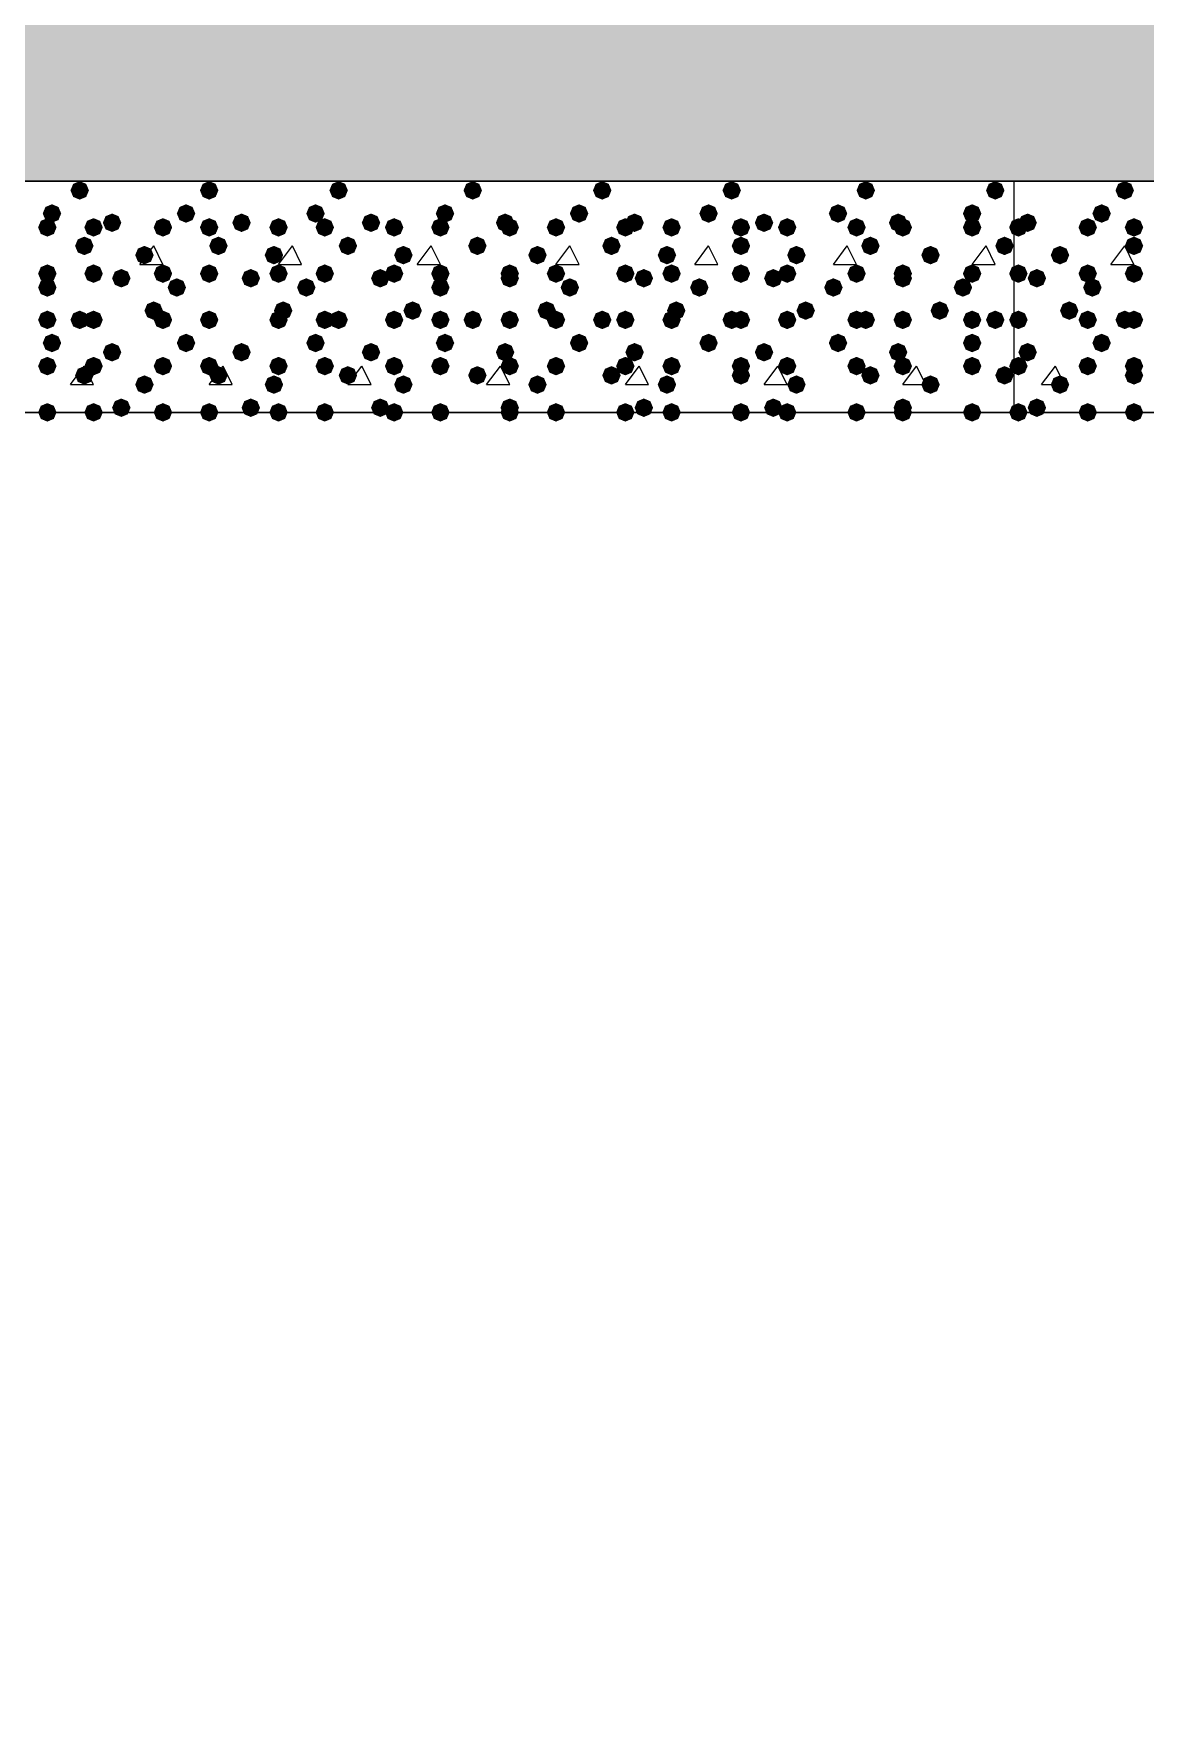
# Model space of a CAD drawing. Header units: millimetres. Extents: x 0 to 420, y 0 to 297.
# Drawn here: x 234.53 to 244.71, y 136.28 to 151.59 of the extents above; entities that cross this region are included whole.
import ezdxf

# ---------------------------------------------------------------- set-up
doc = ezdxf.new("R2010")
doc.units = ezdxf.units.MM
doc.layers.get('0').update_dxf_attribs({"linetype": 'CONTINUOUS'})

msp = doc.modelspace()

# ---------------------------------------------------------------- hatches: boundary and pattern name
at = {"true_color": 0x000008}
h = msp.add_hatch(color=0, dxfattribs=at)
h.paths.add_polyline_path([(385.826, 162.263667), (39.708667, 162.263667), (385.826, 150.241)], flags=0)
h.paths.add_polyline_path([(39.708667, 162.263667), (385.826, 150.241), (39.708667, 150.241)], flags=0)
for points in [[(235.034667, 150.156333), (235.009796, 150.096537), (234.95, 150.071667), (234.890204, 150.096537), (234.865333, 150.156333), (234.890204, 150.216129), (234.95, 150.241), (235.009796, 150.216129)], [(236.22, 150.156333), (236.195129, 150.096537), (236.135333, 150.071667), (236.075538, 150.096537), (236.050667, 150.156333), (236.075537, 150.216129), (236.135333, 150.241), (236.195129, 150.216129)], [(237.405333, 150.156333), (237.380462, 150.096537), (237.320667, 150.071667), (237.260871, 150.096537), (237.236, 150.156333), (237.260871, 150.216129), (237.320667, 150.241), (237.380462, 150.216129)], [(238.633, 150.156333), (238.608129, 150.096537), (238.548333, 150.071667), (238.488538, 150.096537), (238.463667, 150.156333), (238.488537, 150.216129), (238.548333, 150.241), (238.608129, 150.216129)], [(239.818333, 150.156333), (239.793462, 150.096537), (239.733667, 150.071667), (239.673871, 150.096537), (239.649, 150.156333), (239.673871, 150.216129), (239.733667, 150.241), (239.793462, 150.216129)], [(241.003667, 150.156333), (240.978796, 150.096537), (240.919, 150.071667), (240.859204, 150.096537), (240.834333, 150.156333), (240.859204, 150.216129), (240.919, 150.241), (240.978796, 150.216129)], [(242.231333, 150.156333), (242.206462, 150.096537), (242.146667, 150.071667), (242.086871, 150.096537), (242.062, 150.156333), (242.086871, 150.216129), (242.146667, 150.241), (242.206462, 150.216129)], [(243.416667, 150.156333), (243.391796, 150.096537), (243.332, 150.071667), (243.272204, 150.096537), (243.247333, 150.156333), (243.272204, 150.216129), (243.332, 150.241), (243.391796, 150.216129)], [(234.780667, 149.944667), (234.755796, 149.884871), (234.696, 149.86), (234.636204, 149.884871), (234.611333, 149.944667), (234.636204, 150.004462), (234.696, 150.029333), (234.755796, 150.004463)], [(236.008333, 149.944667), (235.983462, 149.884871), (235.923667, 149.86), (235.863871, 149.884871), (235.839, 149.944667), (235.863871, 150.004462), (235.923667, 150.029333), (235.983462, 150.004463)], [(237.193667, 149.944667), (237.168796, 149.884871), (237.109, 149.86), (237.049204, 149.884871), (237.024333, 149.944667), (237.049204, 150.004462), (237.109, 150.029333), (237.168796, 150.004463)], [(238.379, 149.944667), (238.354129, 149.884871), (238.294333, 149.86), (238.234537, 149.884871), (238.209667, 149.944667), (238.234537, 150.004462), (238.294333, 150.029333), (238.354129, 150.004463)], [(239.606667, 149.944667), (239.581796, 149.884871), (239.522, 149.86), (239.462204, 149.884871), (239.437333, 149.944667), (239.462204, 150.004462), (239.522, 150.029333), (239.581796, 150.004463)], [(240.792, 149.944667), (240.767129, 149.884871), (240.707333, 149.86), (240.647538, 149.884871), (240.622667, 149.944667), (240.647537, 150.004462), (240.707333, 150.029333), (240.767129, 150.004463)], [(241.977333, 149.944667), (241.952462, 149.884871), (241.892667, 149.86), (241.832871, 149.884871), (241.808, 149.944667), (241.832871, 150.004462), (241.892667, 150.029333), (241.952462, 150.004463)], [(243.205, 149.944667), (243.180129, 149.884871), (243.120333, 149.86), (243.060538, 149.884871), (243.035667, 149.944667), (243.060537, 150.004462), (243.120333, 150.029333), (243.180129, 150.004463)], [(234.738333, 149.817667), (234.713462, 149.757871), (234.653667, 149.733), (234.593871, 149.757871), (234.569, 149.817667), (234.593871, 149.877462), (234.653667, 149.902333), (234.713462, 149.877463)], [(235.161667, 149.817667), (235.136796, 149.757871), (235.077, 149.733), (235.017204, 149.757871), (234.992333, 149.817667), (235.017204, 149.877462), (235.077, 149.902333), (235.136796, 149.877463)], [(235.331, 149.86), (235.306129, 149.800204), (235.246333, 149.775333), (235.186538, 149.800204), (235.161667, 149.86), (235.186537, 149.919796), (235.246333, 149.944667), (235.306129, 149.919796)], [(235.796667, 149.817667), (235.771796, 149.757871), (235.712, 149.733), (235.652204, 149.757871), (235.627333, 149.817667), (235.652204, 149.877462), (235.712, 149.902333), (235.771796, 149.877463)], [(236.22, 149.817667), (236.195129, 149.757871), (236.135333, 149.733), (236.075538, 149.757871), (236.050667, 149.817667), (236.075537, 149.877462), (236.135333, 149.902333), (236.195129, 149.877463)], [(236.516333, 149.86), (236.491462, 149.800204), (236.431667, 149.775333), (236.371871, 149.800204), (236.347, 149.86), (236.371871, 149.919796), (236.431667, 149.944667), (236.491462, 149.919796)], [(236.855, 149.817667), (236.830129, 149.757871), (236.770333, 149.733), (236.710538, 149.757871), (236.685667, 149.817667), (236.710537, 149.877462), (236.770333, 149.902333), (236.830129, 149.877463)], [(237.278333, 149.817667), (237.253462, 149.757871), (237.193667, 149.733), (237.133871, 149.757871), (237.109, 149.817667), (237.133871, 149.877462), (237.193667, 149.902333), (237.253462, 149.877463)], [(237.701667, 149.86), (237.676796, 149.800204), (237.617, 149.775333), (237.557204, 149.800204), (237.532333, 149.86), (237.557204, 149.919796), (237.617, 149.944667), (237.676796, 149.919796)], [(237.913333, 149.817667), (237.888463, 149.757871), (237.828667, 149.733), (237.768871, 149.757871), (237.744, 149.817667), (237.768871, 149.877462), (237.828667, 149.902333), (237.888462, 149.877463)], [(238.336667, 149.817667), (238.311796, 149.757871), (238.252, 149.733), (238.192204, 149.757871), (238.167333, 149.817667), (238.192204, 149.877462), (238.252, 149.902333), (238.311796, 149.877463)], [(238.929333, 149.86), (238.904462, 149.800204), (238.844667, 149.775333), (238.784871, 149.800204), (238.76, 149.86), (238.784871, 149.919796), (238.844667, 149.944667), (238.904462, 149.919796)], [(238.971667, 149.817667), (238.946796, 149.757871), (238.887, 149.733), (238.827204, 149.757871), (238.802333, 149.817667), (238.827204, 149.877462), (238.887, 149.902333), (238.946796, 149.877463)], [(239.395, 149.817667), (239.370129, 149.757871), (239.310333, 149.733), (239.250538, 149.757871), (239.225667, 149.817667), (239.250537, 149.877462), (239.310333, 149.902333), (239.370129, 149.877463)], [(240.03, 149.817667), (240.005129, 149.757871), (239.945333, 149.733), (239.885538, 149.757871), (239.860667, 149.817667), (239.885537, 149.877462), (239.945333, 149.902333), (240.005129, 149.877463)], [(240.114667, 149.86), (240.089796, 149.800204), (240.03, 149.775333), (239.970204, 149.800204), (239.945333, 149.86), (239.970204, 149.919796), (240.03, 149.944667), (240.089796, 149.919796)], [(240.453333, 149.817667), (240.428462, 149.757871), (240.368667, 149.733), (240.308871, 149.757871), (240.284, 149.817667), (240.308871, 149.877462), (240.368667, 149.902333), (240.428462, 149.877463)], [(241.088333, 149.817667), (241.063462, 149.757871), (241.003667, 149.733), (240.943871, 149.757871), (240.919, 149.817667), (240.943871, 149.877462), (241.003667, 149.902333), (241.063462, 149.877463)], [(241.3, 149.86), (241.275129, 149.800204), (241.215333, 149.775333), (241.155538, 149.800204), (241.130667, 149.86), (241.155537, 149.919796), (241.215333, 149.944667), (241.275129, 149.919796)], [(241.511667, 149.817667), (241.486796, 149.757871), (241.427, 149.733), (241.367204, 149.757871), (241.342333, 149.817667), (241.367204, 149.877462), (241.427, 149.902333), (241.486796, 149.877463)], [(242.146667, 149.817667), (242.121796, 149.757871), (242.062, 149.733), (242.002204, 149.757871), (241.977333, 149.817667), (242.002204, 149.877462), (242.062, 149.902333), (242.121796, 149.877463)], [(242.527667, 149.86), (242.502796, 149.800204), (242.443, 149.775333), (242.383204, 149.800204), (242.358333, 149.86), (242.383204, 149.919796), (242.443, 149.944667), (242.502796, 149.919796)], [(242.57, 149.817667), (242.545129, 149.757871), (242.485333, 149.733), (242.425538, 149.757871), (242.400667, 149.817667), (242.425537, 149.877462), (242.485333, 149.902333), (242.545129, 149.877463)], [(243.205, 149.817667), (243.180129, 149.757871), (243.120333, 149.733), (243.060538, 149.757871), (243.035667, 149.817667), (243.060537, 149.877462), (243.120333, 149.902333), (243.180129, 149.877463)], [(235.077, 149.648333), (235.052129, 149.588537), (234.992333, 149.563667), (234.932538, 149.588537), (234.907667, 149.648333), (234.932537, 149.708129), (234.992333, 149.733), (235.052129, 149.708129)], [(235.627333, 149.563667), (235.602463, 149.503871), (235.542667, 149.479), (235.482871, 149.503871), (235.458, 149.563667), (235.482871, 149.623462), (235.542667, 149.648333), (235.602462, 149.623463)], [(236.304667, 149.648333), (236.279796, 149.588537), (236.22, 149.563667), (236.160204, 149.588537), (236.135333, 149.648333), (236.160204, 149.708129), (236.22, 149.733), (236.279796, 149.708129)], [(236.812667, 149.563667), (236.787796, 149.503871), (236.728, 149.479), (236.668204, 149.503871), (236.643333, 149.563667), (236.668204, 149.623462), (236.728, 149.648333), (236.787796, 149.623463)], [(237.49, 149.648333), (237.465129, 149.588537), (237.405333, 149.563667), (237.345538, 149.588537), (237.320667, 149.648333), (237.345537, 149.708129), (237.405333, 149.733), (237.465129, 149.708129)], [(237.998, 149.563667), (237.973129, 149.503871), (237.913333, 149.479), (237.853538, 149.503871), (237.828667, 149.563667), (237.853537, 149.623462), (237.913333, 149.648333), (237.973129, 149.623463)], [(238.675333, 149.648333), (238.650462, 149.588537), (238.590667, 149.563667), (238.530871, 149.588537), (238.506, 149.648333), (238.530871, 149.708129), (238.590667, 149.733), (238.650462, 149.708129)], [(239.225667, 149.563667), (239.200796, 149.503871), (239.141, 149.479), (239.081204, 149.503871), (239.056333, 149.563667), (239.081204, 149.623462), (239.141, 149.648333), (239.200796, 149.623463)], [(239.903, 149.648333), (239.878129, 149.588537), (239.818333, 149.563667), (239.758537, 149.588537), (239.733667, 149.648333), (239.758537, 149.708129), (239.818333, 149.733), (239.878129, 149.708129)], [(240.411, 149.563667), (240.386129, 149.503871), (240.326333, 149.479), (240.266538, 149.503871), (240.241667, 149.563667), (240.266537, 149.623462), (240.326333, 149.648333), (240.386129, 149.623463)], [(241.088333, 149.648333), (241.063462, 149.588537), (241.003667, 149.563667), (240.943871, 149.588537), (240.919, 149.648333), (240.943871, 149.708129), (241.003667, 149.733), (241.063462, 149.708129)], [(241.596333, 149.563667), (241.571463, 149.503871), (241.511667, 149.479), (241.451871, 149.503871), (241.427, 149.563667), (241.451871, 149.623462), (241.511667, 149.648333), (241.571462, 149.623463)], [(242.273667, 149.648333), (242.248796, 149.588537), (242.189, 149.563667), (242.129204, 149.588537), (242.104333, 149.648333), (242.129204, 149.708129), (242.189, 149.733), (242.248796, 149.708129)], [(242.824, 149.563667), (242.799129, 149.503871), (242.739333, 149.479), (242.679538, 149.503871), (242.654667, 149.563667), (242.679537, 149.623462), (242.739333, 149.648333), (242.799129, 149.623463)], [(243.501333, 149.648333), (243.476462, 149.588537), (243.416667, 149.563667), (243.356871, 149.588537), (243.332, 149.648333), (243.356871, 149.708129), (243.416667, 149.733), (243.476462, 149.708129)], [(234.738333, 149.394333), (234.713462, 149.334537), (234.653667, 149.309667), (234.593871, 149.334537), (234.569, 149.394333), (234.593871, 149.454129), (234.653667, 149.479), (234.713462, 149.454129)], [(234.738333, 149.267333), (234.713462, 149.207537), (234.653667, 149.182667), (234.593871, 149.207537), (234.569, 149.267333), (234.593871, 149.327129), (234.653667, 149.352), (234.713462, 149.327129)], [(235.161667, 149.394333), (235.136796, 149.334537), (235.077, 149.309667), (235.017204, 149.334537), (234.992333, 149.394333), (235.017204, 149.454129), (235.077, 149.479), (235.136796, 149.454129)], [(235.415667, 149.352), (235.390796, 149.292204), (235.331, 149.267333), (235.271204, 149.292204), (235.246333, 149.352), (235.271204, 149.411796), (235.331, 149.436667), (235.390796, 149.411796)], [(235.796667, 149.394333), (235.771796, 149.334537), (235.712, 149.309667), (235.652204, 149.334537), (235.627333, 149.394333), (235.652204, 149.454129), (235.712, 149.479), (235.771796, 149.454129)], [(235.923667, 149.267333), (235.898796, 149.207537), (235.839, 149.182667), (235.779204, 149.207537), (235.754333, 149.267333), (235.779204, 149.327129), (235.839, 149.352), (235.898796, 149.327129)], [(236.22, 149.394333), (236.195129, 149.334537), (236.135333, 149.309667), (236.075538, 149.334537), (236.050667, 149.394333), (236.075537, 149.454129), (236.135333, 149.479), (236.195129, 149.454129)], [(236.601, 149.352), (236.576129, 149.292204), (236.516333, 149.267333), (236.456538, 149.292204), (236.431667, 149.352), (236.456537, 149.411796), (236.516333, 149.436667), (236.576129, 149.411796)], [(236.855, 149.394333), (236.830129, 149.334537), (236.770333, 149.309667), (236.710538, 149.334537), (236.685667, 149.394333), (236.710537, 149.454129), (236.770333, 149.479), (236.830129, 149.454129)], [(237.109, 149.267333), (237.084129, 149.207537), (237.024333, 149.182667), (236.964538, 149.207537), (236.939667, 149.267333), (236.964537, 149.327129), (237.024333, 149.352), (237.084129, 149.327129)], [(237.278333, 149.394333), (237.253462, 149.334537), (237.193667, 149.309667), (237.133871, 149.334537), (237.109, 149.394333), (237.133871, 149.454129), (237.193667, 149.479), (237.253462, 149.454129)], [(237.786333, 149.352), (237.761462, 149.292204), (237.701667, 149.267333), (237.641871, 149.292204), (237.617, 149.352), (237.641871, 149.411796), (237.701667, 149.436667), (237.761462, 149.411796)], [(237.913333, 149.394333), (237.888463, 149.334537), (237.828667, 149.309667), (237.768871, 149.334537), (237.744, 149.394333), (237.768871, 149.454129), (237.828667, 149.479), (237.888462, 149.454129)], [(238.336667, 149.394333), (238.311796, 149.334537), (238.252, 149.309667), (238.192204, 149.334537), (238.167333, 149.394333), (238.192204, 149.454129), (238.252, 149.479), (238.311796, 149.454129)], [(238.336667, 149.267333), (238.311796, 149.207537), (238.252, 149.182667), (238.192204, 149.207537), (238.167333, 149.267333), (238.192204, 149.327129), (238.252, 149.352), (238.311796, 149.327129)], [(238.971667, 149.394333), (238.946796, 149.334537), (238.887, 149.309667), (238.827204, 149.334537), (238.802333, 149.394333), (238.827204, 149.454129), (238.887, 149.479), (238.946796, 149.454129)], [(238.971667, 149.352), (238.946796, 149.292204), (238.887, 149.267333), (238.827204, 149.292204), (238.802333, 149.352), (238.827204, 149.411796), (238.887, 149.436667), (238.946796, 149.411796)], [(239.395, 149.394333), (239.370129, 149.334537), (239.310333, 149.309667), (239.250538, 149.334537), (239.225667, 149.394333), (239.250537, 149.454129), (239.310333, 149.479), (239.370129, 149.454129)], [(239.522, 149.267333), (239.497129, 149.207537), (239.437333, 149.182667), (239.377537, 149.207537), (239.352667, 149.267333), (239.377537, 149.327129), (239.437333, 149.352), (239.497129, 149.327129)], [(240.03, 149.394333), (240.005129, 149.334537), (239.945333, 149.309667), (239.885538, 149.334537), (239.860667, 149.394333), (239.885537, 149.454129), (239.945333, 149.479), (240.005129, 149.454129)], [(240.199333, 149.352), (240.174463, 149.292204), (240.114667, 149.267333), (240.054871, 149.292204), (240.03, 149.352), (240.054871, 149.411796), (240.114667, 149.436667), (240.174462, 149.411796)], [(240.453333, 149.394333), (240.428462, 149.334537), (240.368667, 149.309667), (240.308871, 149.334537), (240.284, 149.394333), (240.308871, 149.454129), (240.368667, 149.479), (240.428462, 149.454129)], [(240.707333, 149.267333), (240.682462, 149.207537), (240.622667, 149.182667), (240.562871, 149.207537), (240.538, 149.267333), (240.562871, 149.327129), (240.622667, 149.352), (240.682462, 149.327129)], [(241.088333, 149.394333), (241.063462, 149.334537), (241.003667, 149.309667), (240.943871, 149.334537), (240.919, 149.394333), (240.943871, 149.454129), (241.003667, 149.479), (241.063462, 149.454129)], [(241.384667, 149.352), (241.359796, 149.292204), (241.3, 149.267333), (241.240204, 149.292204), (241.215333, 149.352), (241.240204, 149.411796), (241.3, 149.436667), (241.359796, 149.411796)], [(241.511667, 149.394333), (241.486796, 149.334537), (241.427, 149.309667), (241.367204, 149.334537), (241.342333, 149.394333), (241.367204, 149.454129), (241.427, 149.479), (241.486796, 149.454129)], [(241.935, 149.267333), (241.910129, 149.207537), (241.850333, 149.182667), (241.790538, 149.207537), (241.765667, 149.267333), (241.790537, 149.327129), (241.850333, 149.352), (241.910129, 149.327129)], [(242.146667, 149.394333), (242.121796, 149.334537), (242.062, 149.309667), (242.002204, 149.334537), (241.977333, 149.394333), (242.002204, 149.454129), (242.062, 149.479), (242.121796, 149.454129)], [(242.57, 149.394333), (242.545129, 149.334537), (242.485333, 149.309667), (242.425538, 149.334537), (242.400667, 149.394333), (242.425537, 149.454129), (242.485333, 149.479), (242.545129, 149.454129)], [(242.57, 149.352), (242.545129, 149.292204), (242.485333, 149.267333), (242.425538, 149.292204), (242.400667, 149.352), (242.425537, 149.411796), (242.485333, 149.436667), (242.545129, 149.411796)], [(243.120333, 149.267333), (243.095462, 149.207537), (243.035667, 149.182667), (242.975871, 149.207537), (242.951, 149.267333), (242.975871, 149.327129), (243.035667, 149.352), (243.095462, 149.327129)], [(243.205, 149.394333), (243.180129, 149.334537), (243.120333, 149.309667), (243.060538, 149.334537), (243.035667, 149.394333), (243.060537, 149.454129), (243.120333, 149.479), (243.180129, 149.454129)], [(234.738333, 148.971), (234.713462, 148.911204), (234.653667, 148.886333), (234.593871, 148.911204), (234.569, 148.971), (234.593871, 149.030796), (234.653667, 149.055667), (234.713462, 149.030796)], [(235.034667, 148.971), (235.009796, 148.911204), (234.95, 148.886333), (234.890204, 148.911204), (234.865333, 148.971), (234.890204, 149.030796), (234.95, 149.055667), (235.009796, 149.030796)], [(235.161667, 148.971), (235.136796, 148.911204), (235.077, 148.886333), (235.017204, 148.911204), (234.992333, 148.971), (235.017204, 149.030796), (235.077, 149.055667), (235.136796, 149.030796)], [(235.712, 149.055667), (235.687129, 148.995871), (235.627333, 148.971), (235.567537, 148.995871), (235.542667, 149.055667), (235.567537, 149.115462), (235.627333, 149.140333), (235.687129, 149.115463)], [(235.796667, 148.971), (235.771796, 148.911204), (235.712, 148.886333), (235.652204, 148.911204), (235.627333, 148.971), (235.652204, 149.030796), (235.712, 149.055667), (235.771796, 149.030796)], [(236.22, 148.971), (236.195129, 148.911204), (236.135333, 148.886333), (236.075538, 148.911204), (236.050667, 148.971), (236.075537, 149.030796), (236.135333, 149.055667), (236.195129, 149.030796)], [(236.22, 148.971), (236.195129, 148.911204), (236.135333, 148.886333), (236.075538, 148.911204), (236.050667, 148.971), (236.075537, 149.030796), (236.135333, 149.055667), (236.195129, 149.030796)], [(236.855, 148.971), (236.830129, 148.911204), (236.770333, 148.886333), (236.710538, 148.911204), (236.685667, 148.971), (236.710537, 149.030796), (236.770333, 149.055667), (236.830129, 149.030796)], [(236.897333, 149.055667), (236.872462, 148.995871), (236.812667, 148.971), (236.752871, 148.995871), (236.728, 149.055667), (236.752871, 149.115462), (236.812667, 149.140333), (236.872462, 149.115463)], [(237.278333, 148.971), (237.253462, 148.911204), (237.193667, 148.886333), (237.133871, 148.911204), (237.109, 148.971), (237.133871, 149.030796), (237.193667, 149.055667), (237.253462, 149.030796)], [(237.405333, 148.971), (237.380462, 148.911204), (237.320667, 148.886333), (237.260871, 148.911204), (237.236, 148.971), (237.260871, 149.030796), (237.320667, 149.055667), (237.380462, 149.030796)], [(237.913333, 148.971), (237.888463, 148.911204), (237.828667, 148.886333), (237.768871, 148.911204), (237.744, 148.971), (237.768871, 149.030796), (237.828667, 149.055667), (237.888462, 149.030796)], [(238.082667, 149.055667), (238.057796, 148.995871), (237.998, 148.971), (237.938204, 148.995871), (237.913333, 149.055667), (237.938204, 149.115462), (237.998, 149.140333), (238.057796, 149.115463)], [(238.336667, 148.971), (238.311796, 148.911204), (238.252, 148.886333), (238.192204, 148.911204), (238.167333, 148.971), (238.192204, 149.030796), (238.252, 149.055667), (238.311796, 149.030796)], [(238.633, 148.971), (238.608129, 148.911204), (238.548333, 148.886333), (238.488538, 148.911204), (238.463667, 148.971), (238.488537, 149.030796), (238.548333, 149.055667), (238.608129, 149.030796)], [(238.971667, 148.971), (238.946796, 148.911204), (238.887, 148.886333), (238.827204, 148.911204), (238.802333, 148.971), (238.827204, 149.030796), (238.887, 149.055667), (238.946796, 149.030796)], [(239.310333, 149.055667), (239.285462, 148.995871), (239.225667, 148.971), (239.165871, 148.995871), (239.141, 149.055667), (239.165871, 149.115462), (239.225667, 149.140333), (239.285462, 149.115463)], [(239.395, 148.971), (239.370129, 148.911204), (239.310333, 148.886333), (239.250538, 148.911204), (239.225667, 148.971), (239.250537, 149.030796), (239.310333, 149.055667), (239.370129, 149.030796)], [(239.818333, 148.971), (239.793462, 148.911204), (239.733667, 148.886333), (239.673871, 148.911204), (239.649, 148.971), (239.673871, 149.030796), (239.733667, 149.055667), (239.793462, 149.030796)], [(240.03, 148.971), (240.005129, 148.911204), (239.945333, 148.886333), (239.885538, 148.911204), (239.860667, 148.971), (239.885537, 149.030796), (239.945333, 149.055667), (240.005129, 149.030796)], [(240.453333, 148.971), (240.428462, 148.911204), (240.368667, 148.886333), (240.308871, 148.911204), (240.284, 148.971), (240.308871, 149.030796), (240.368667, 149.055667), (240.428462, 149.030796)], [(240.495667, 149.055667), (240.470796, 148.995871), (240.411, 148.971), (240.351204, 148.995871), (240.326333, 149.055667), (240.351204, 149.115462), (240.411, 149.140333), (240.470796, 149.115463)], [(241.003667, 148.971), (240.978796, 148.911204), (240.919, 148.886333), (240.859204, 148.911204), (240.834333, 148.971), (240.859204, 149.030796), (240.919, 149.055667), (240.978796, 149.030796)], [(241.088333, 148.971), (241.063462, 148.911204), (241.003667, 148.886333), (240.943871, 148.911204), (240.919, 148.971), (240.943871, 149.030796), (241.003667, 149.055667), (241.063462, 149.030796)], [(241.511667, 148.971), (241.486796, 148.911204), (241.427, 148.886333), (241.367204, 148.911204), (241.342333, 148.971), (241.367204, 149.030796), (241.427, 149.055667), (241.486796, 149.030796)], [(241.681, 149.055667), (241.656129, 148.995871), (241.596333, 148.971), (241.536538, 148.995871), (241.511667, 149.055667), (241.536537, 149.115462), (241.596333, 149.140333), (241.656129, 149.115463)], [(242.146667, 148.971), (242.121796, 148.911204), (242.062, 148.886333), (242.002204, 148.911204), (241.977333, 148.971), (242.002204, 149.030796), (242.062, 149.055667), (242.121796, 149.030796)], [(242.231333, 148.971), (242.206462, 148.911204), (242.146667, 148.886333), (242.086871, 148.911204), (242.062, 148.971), (242.086871, 149.030796), (242.146667, 149.055667), (242.206462, 149.030796)], [(242.57, 148.971), (242.545129, 148.911204), (242.485333, 148.886333), (242.425538, 148.911204), (242.400667, 148.971), (242.425537, 149.030796), (242.485333, 149.055667), (242.545129, 149.030796)], [(242.908667, 149.055667), (242.883796, 148.995871), (242.824, 148.971), (242.764204, 148.995871), (242.739333, 149.055667), (242.764204, 149.115462), (242.824, 149.140333), (242.883796, 149.115463)], [(243.205, 148.971), (243.180129, 148.911204), (243.120333, 148.886333), (243.060538, 148.911204), (243.035667, 148.971), (243.060537, 149.030796), (243.120333, 149.055667), (243.180129, 149.030796)], [(243.416667, 148.971), (243.391796, 148.911204), (243.332, 148.886333), (243.272204, 148.911204), (243.247333, 148.971), (243.272204, 149.030796), (243.332, 149.055667), (243.391796, 149.030796)], [(234.780667, 148.759333), (234.755796, 148.699537), (234.696, 148.674667), (234.636204, 148.699537), (234.611333, 148.759333), (234.636204, 148.819129), (234.696, 148.844), (234.755796, 148.819129)], [(235.331, 148.674667), (235.306129, 148.614871), (235.246333, 148.59), (235.186538, 148.614871), (235.161667, 148.674667), (235.186537, 148.734462), (235.246333, 148.759333), (235.306129, 148.734463)], [(236.008333, 148.759333), (235.983462, 148.699537), (235.923667, 148.674667), (235.863871, 148.699537), (235.839, 148.759333), (235.863871, 148.819129), (235.923667, 148.844), (235.983462, 148.819129)], [(236.516333, 148.674667), (236.491462, 148.614871), (236.431667, 148.59), (236.371871, 148.614871), (236.347, 148.674667), (236.371871, 148.734462), (236.431667, 148.759333), (236.491462, 148.734463)], [(237.193667, 148.759333), (237.168796, 148.699537), (237.109, 148.674667), (237.049204, 148.699537), (237.024333, 148.759333), (237.049204, 148.819129), (237.109, 148.844), (237.168796, 148.819129)], [(237.701667, 148.674667), (237.676796, 148.614871), (237.617, 148.59), (237.557204, 148.614871), (237.532333, 148.674667), (237.557204, 148.734462), (237.617, 148.759333), (237.676796, 148.734463)], [(238.379, 148.759333), (238.354129, 148.699537), (238.294333, 148.674667), (238.234537, 148.699537), (238.209667, 148.759333), (238.234537, 148.819129), (238.294333, 148.844), (238.354129, 148.819129)], [(238.929333, 148.674667), (238.904462, 148.614871), (238.844667, 148.59), (238.784871, 148.614871), (238.76, 148.674667), (238.784871, 148.734462), (238.844667, 148.759333), (238.904462, 148.734463)], [(239.606667, 148.759333), (239.581796, 148.699537), (239.522, 148.674667), (239.462204, 148.699537), (239.437333, 148.759333), (239.462204, 148.819129), (239.522, 148.844), (239.581796, 148.819129)], [(240.114667, 148.674667), (240.089796, 148.614871), (240.03, 148.59), (239.970204, 148.614871), (239.945333, 148.674667), (239.970204, 148.734462), (240.03, 148.759333), (240.089796, 148.734463)], [(240.792, 148.759333), (240.767129, 148.699537), (240.707333, 148.674667), (240.647538, 148.699537), (240.622667, 148.759333), (240.647537, 148.819129), (240.707333, 148.844), (240.767129, 148.819129)], [(241.3, 148.674667), (241.275129, 148.614871), (241.215333, 148.59), (241.155538, 148.614871), (241.130667, 148.674667), (241.155537, 148.734462), (241.215333, 148.759333), (241.275129, 148.734463)], [(241.977333, 148.759333), (241.952462, 148.699537), (241.892667, 148.674667), (241.832871, 148.699537), (241.808, 148.759333), (241.832871, 148.819129), (241.892667, 148.844), (241.952462, 148.819129)], [(242.527667, 148.674667), (242.502796, 148.614871), (242.443, 148.59), (242.383204, 148.614871), (242.358333, 148.674667), (242.383204, 148.734462), (242.443, 148.759333), (242.502796, 148.734463)], [(243.205, 148.759333), (243.180129, 148.699537), (243.120333, 148.674667), (243.060538, 148.699537), (243.035667, 148.759333), (243.060537, 148.819129), (243.120333, 148.844), (243.180129, 148.819129)], [(234.738333, 148.547667), (234.713462, 148.487871), (234.653667, 148.463), (234.593871, 148.487871), (234.569, 148.547667), (234.593871, 148.607462), (234.653667, 148.632333), (234.713462, 148.607463)], [(235.161667, 148.547667), (235.136796, 148.487871), (235.077, 148.463), (235.017204, 148.487871), (234.992333, 148.547667), (235.017204, 148.607462), (235.077, 148.632333), (235.136796, 148.607463)], [(235.796667, 148.547667), (235.771796, 148.487871), (235.712, 148.463), (235.652204, 148.487871), (235.627333, 148.547667), (235.652204, 148.607462), (235.712, 148.632333), (235.771796, 148.607463)], [(236.22, 148.547667), (236.195129, 148.487871), (236.135333, 148.463), (236.075538, 148.487871), (236.050667, 148.547667), (236.075537, 148.607462), (236.135333, 148.632333), (236.195129, 148.607463)], [(236.855, 148.547667), (236.830129, 148.487871), (236.770333, 148.463), (236.710538, 148.487871), (236.685667, 148.547667), (236.710537, 148.607462), (236.770333, 148.632333), (236.830129, 148.607463)], [(237.278333, 148.547667), (237.253462, 148.487871), (237.193667, 148.463), (237.133871, 148.487871), (237.109, 148.547667), (237.133871, 148.607462), (237.193667, 148.632333), (237.253462, 148.607463)], [(237.913333, 148.547667), (237.888463, 148.487871), (237.828667, 148.463), (237.768871, 148.487871), (237.744, 148.547667), (237.768871, 148.607462), (237.828667, 148.632333), (237.888462, 148.607463)], [(238.336667, 148.547667), (238.311796, 148.487871), (238.252, 148.463), (238.192204, 148.487871), (238.167333, 148.547667), (238.192204, 148.607462), (238.252, 148.632333), (238.311796, 148.607463)], [(238.971667, 148.547667), (238.946796, 148.487871), (238.887, 148.463), (238.827204, 148.487871), (238.802333, 148.547667), (238.827204, 148.607462), (238.887, 148.632333), (238.946796, 148.607463)], [(239.395, 148.547667), (239.370129, 148.487871), (239.310333, 148.463), (239.250538, 148.487871), (239.225667, 148.547667), (239.250537, 148.607462), (239.310333, 148.632333), (239.370129, 148.607463)], [(240.03, 148.547667), (240.005129, 148.487871), (239.945333, 148.463), (239.885538, 148.487871), (239.860667, 148.547667), (239.885537, 148.607462), (239.945333, 148.632333), (240.005129, 148.607463)], [(240.453333, 148.547667), (240.428462, 148.487871), (240.368667, 148.463), (240.308871, 148.487871), (240.284, 148.547667), (240.308871, 148.607462), (240.368667, 148.632333), (240.428462, 148.607463)], [(241.088333, 148.547667), (241.063462, 148.487871), (241.003667, 148.463), (240.943871, 148.487871), (240.919, 148.547667), (240.943871, 148.607462), (241.003667, 148.632333), (241.063462, 148.607463)], [(241.511667, 148.547667), (241.486796, 148.487871), (241.427, 148.463), (241.367204, 148.487871), (241.342333, 148.547667), (241.367204, 148.607462), (241.427, 148.632333), (241.486796, 148.607463)], [(242.146667, 148.547667), (242.121796, 148.487871), (242.062, 148.463), (242.002204, 148.487871), (241.977333, 148.547667), (242.002204, 148.607462), (242.062, 148.632333), (242.121796, 148.607463)], [(242.57, 148.547667), (242.545129, 148.487871), (242.485333, 148.463), (242.425538, 148.487871), (242.400667, 148.547667), (242.425537, 148.607462), (242.485333, 148.632333), (242.545129, 148.607463)], [(243.205, 148.547667), (243.180129, 148.487871), (243.120333, 148.463), (243.060538, 148.487871), (243.035667, 148.547667), (243.060537, 148.607462), (243.120333, 148.632333), (243.180129, 148.607463)], [(235.077, 148.463), (235.052129, 148.403204), (234.992333, 148.378333), (234.932538, 148.403204), (234.907667, 148.463), (234.932537, 148.522796), (234.992333, 148.547667), (235.052129, 148.522796)], [(235.627333, 148.378333), (235.602463, 148.318537), (235.542667, 148.293667), (235.482871, 148.318537), (235.458, 148.378333), (235.482871, 148.438129), (235.542667, 148.463), (235.602462, 148.438129)], [(236.304667, 148.463), (236.279796, 148.403204), (236.22, 148.378333), (236.160204, 148.403204), (236.135333, 148.463), (236.160204, 148.522796), (236.22, 148.547667), (236.279796, 148.522796)], [(236.812667, 148.378333), (236.787796, 148.318537), (236.728, 148.293667), (236.668204, 148.318537), (236.643333, 148.378333), (236.668204, 148.438129), (236.728, 148.463), (236.787796, 148.438129)], [(237.49, 148.463), (237.465129, 148.403204), (237.405333, 148.378333), (237.345538, 148.403204), (237.320667, 148.463), (237.345537, 148.522796), (237.405333, 148.547667), (237.465129, 148.522796)], [(237.998, 148.378333), (237.973129, 148.318537), (237.913333, 148.293667), (237.853538, 148.318537), (237.828667, 148.378333), (237.853537, 148.438129), (237.913333, 148.463), (237.973129, 148.438129)], [(238.675333, 148.463), (238.650462, 148.403204), (238.590667, 148.378333), (238.530871, 148.403204), (238.506, 148.463), (238.530871, 148.522796), (238.590667, 148.547667), (238.650462, 148.522796)], [(239.225667, 148.378333), (239.200796, 148.318537), (239.141, 148.293667), (239.081204, 148.318537), (239.056333, 148.378333), (239.081204, 148.438129), (239.141, 148.463), (239.200796, 148.438129)], [(239.903, 148.463), (239.878129, 148.403204), (239.818333, 148.378333), (239.758537, 148.403204), (239.733667, 148.463), (239.758537, 148.522796), (239.818333, 148.547667), (239.878129, 148.522796)], [(240.411, 148.378333), (240.386129, 148.318537), (240.326333, 148.293667), (240.266538, 148.318537), (240.241667, 148.378333), (240.266537, 148.438129), (240.326333, 148.463), (240.386129, 148.438129)], [(241.088333, 148.463), (241.063462, 148.403204), (241.003667, 148.378333), (240.943871, 148.403204), (240.919, 148.463), (240.943871, 148.522796), (241.003667, 148.547667), (241.063462, 148.522796)], [(241.596333, 148.378333), (241.571463, 148.318537), (241.511667, 148.293667), (241.451871, 148.318537), (241.427, 148.378333), (241.451871, 148.438129), (241.511667, 148.463), (241.571462, 148.438129)], [(242.273667, 148.463), (242.248796, 148.403204), (242.189, 148.378333), (242.129204, 148.403204), (242.104333, 148.463), (242.129204, 148.522796), (242.189, 148.547667), (242.248796, 148.522796)], [(242.824, 148.378333), (242.799129, 148.318537), (242.739333, 148.293667), (242.679538, 148.318537), (242.654667, 148.378333), (242.679537, 148.438129), (242.739333, 148.463), (242.799129, 148.438129)], [(243.501333, 148.463), (243.476462, 148.403204), (243.416667, 148.378333), (243.356871, 148.403204), (243.332, 148.463), (243.356871, 148.522796), (243.416667, 148.547667), (243.476462, 148.522796)], [(234.738333, 148.124333), (234.713462, 148.064537), (234.653667, 148.039667), (234.593871, 148.064537), (234.569, 148.124333), (234.593871, 148.184129), (234.653667, 148.209), (234.713462, 148.184129)], [(235.161667, 148.124333), (235.136796, 148.064537), (235.077, 148.039667), (235.017204, 148.064537), (234.992333, 148.124333), (235.017204, 148.184129), (235.077, 148.209), (235.136796, 148.184129)], [(235.415667, 148.166667), (235.390796, 148.106871), (235.331, 148.082), (235.271204, 148.106871), (235.246333, 148.166667), (235.271204, 148.226462), (235.331, 148.251333), (235.390796, 148.226463)], [(235.796667, 148.124333), (235.771796, 148.064537), (235.712, 148.039667), (235.652204, 148.064537), (235.627333, 148.124333), (235.652204, 148.184129), (235.712, 148.209), (235.771796, 148.184129)], [(236.22, 148.124333), (236.195129, 148.064537), (236.135333, 148.039667), (236.075538, 148.064537), (236.050667, 148.124333), (236.075537, 148.184129), (236.135333, 148.209), (236.195129, 148.184129)], [(236.601, 148.166667), (236.576129, 148.106871), (236.516333, 148.082), (236.456538, 148.106871), (236.431667, 148.166667), (236.456537, 148.226462), (236.516333, 148.251333), (236.576129, 148.226463)], [(236.855, 148.124333), (236.830129, 148.064537), (236.770333, 148.039667), (236.710538, 148.064537), (236.685667, 148.124333), (236.710537, 148.184129), (236.770333, 148.209), (236.830129, 148.184129)], [(237.278333, 148.124333), (237.253462, 148.064537), (237.193667, 148.039667), (237.133871, 148.064537), (237.109, 148.124333), (237.133871, 148.184129), (237.193667, 148.209), (237.253462, 148.184129)], [(237.786333, 148.166667), (237.761462, 148.106871), (237.701667, 148.082), (237.641871, 148.106871), (237.617, 148.166667), (237.641871, 148.226462), (237.701667, 148.251333), (237.761462, 148.226463)], [(237.913333, 148.124333), (237.888463, 148.064537), (237.828667, 148.039667), (237.768871, 148.064537), (237.744, 148.124333), (237.768871, 148.184129), (237.828667, 148.209), (237.888462, 148.184129)], [(238.336667, 148.124333), (238.311796, 148.064537), (238.252, 148.039667), (238.192204, 148.064537), (238.167333, 148.124333), (238.192204, 148.184129), (238.252, 148.209), (238.311796, 148.184129)], [(238.971667, 148.166667), (238.946796, 148.106871), (238.887, 148.082), (238.827204, 148.106871), (238.802333, 148.166667), (238.827204, 148.226462), (238.887, 148.251333), (238.946796, 148.226463)], [(238.971667, 148.124333), (238.946796, 148.064537), (238.887, 148.039667), (238.827204, 148.064537), (238.802333, 148.124333), (238.827204, 148.184129), (238.887, 148.209), (238.946796, 148.184129)], [(239.395, 148.124333), (239.370129, 148.064537), (239.310333, 148.039667), (239.250538, 148.064537), (239.225667, 148.124333), (239.250537, 148.184129), (239.310333, 148.209), (239.370129, 148.184129)], [(240.03, 148.124333), (240.005129, 148.064537), (239.945333, 148.039667), (239.885538, 148.064537), (239.860667, 148.124333), (239.885537, 148.184129), (239.945333, 148.209), (240.005129, 148.184129)], [(240.199333, 148.166667), (240.174463, 148.106871), (240.114667, 148.082), (240.054871, 148.106871), (240.03, 148.166667), (240.054871, 148.226462), (240.114667, 148.251333), (240.174462, 148.226463)], [(240.453333, 148.124333), (240.428462, 148.064537), (240.368667, 148.039667), (240.308871, 148.064537), (240.284, 148.124333), (240.308871, 148.184129), (240.368667, 148.209), (240.428462, 148.184129)], [(241.088333, 148.124333), (241.063462, 148.064537), (241.003667, 148.039667), (240.943871, 148.064537), (240.919, 148.124333), (240.943871, 148.184129), (241.003667, 148.209), (241.063462, 148.184129)], [(241.384667, 148.166667), (241.359796, 148.106871), (241.3, 148.082), (241.240204, 148.106871), (241.215333, 148.166667), (241.240204, 148.226462), (241.3, 148.251333), (241.359796, 148.226463)], [(241.511667, 148.124333), (241.486796, 148.064537), (241.427, 148.039667), (241.367204, 148.064537), (241.342333, 148.124333), (241.367204, 148.184129), (241.427, 148.209), (241.486796, 148.184129)], [(242.146667, 148.124333), (242.121796, 148.064537), (242.062, 148.039667), (242.002204, 148.064537), (241.977333, 148.124333), (242.002204, 148.184129), (242.062, 148.209), (242.121796, 148.184129)], [(242.57, 148.166667), (242.545129, 148.106871), (242.485333, 148.082), (242.425538, 148.106871), (242.400667, 148.166667), (242.425537, 148.226462), (242.485333, 148.251333), (242.545129, 148.226463)], [(242.57, 148.124333), (242.545129, 148.064537), (242.485333, 148.039667), (242.425538, 148.064537), (242.400667, 148.124333), (242.425537, 148.184129), (242.485333, 148.209), (242.545129, 148.184129)], [(243.205, 148.124333), (243.180129, 148.064537), (243.120333, 148.039667), (243.060538, 148.064537), (243.035667, 148.124333), (243.060537, 148.184129), (243.120333, 148.209), (243.180129, 148.184129)]]:
    msp.add_hatch(color=0, dxfattribs=at).paths.add_polyline_path(points, flags=0)
at = {"true_color": 0x000007}
for points in [[(244.602, 150.156333), (244.577129, 150.096537), (244.517333, 150.071667), (244.457538, 150.096537), (244.432667, 150.156333), (244.457537, 150.216129), (244.517333, 150.241), (244.577129, 150.216129)], [(244.390333, 149.944667), (244.365462, 149.884871), (244.305667, 149.86), (244.245871, 149.884871), (244.221, 149.944667), (244.245871, 150.004462), (244.305667, 150.029333), (244.365462, 150.004463)], [(243.628333, 149.817667), (243.603462, 149.757871), (243.543667, 149.733), (243.483871, 149.757871), (243.459, 149.817667), (243.483871, 149.877462), (243.543667, 149.902333), (243.603462, 149.877463)], [(243.713, 149.86), (243.688129, 149.800204), (243.628333, 149.775333), (243.568537, 149.800204), (243.543667, 149.86), (243.568537, 149.919796), (243.628333, 149.944667), (243.688129, 149.919796)], [(244.263333, 149.817667), (244.238463, 149.757871), (244.178667, 149.733), (244.118871, 149.757871), (244.094, 149.817667), (244.118871, 149.877462), (244.178667, 149.902333), (244.238462, 149.877463)], [(244.686667, 149.817667), (244.661796, 149.757871), (244.602, 149.733), (244.542204, 149.757871), (244.517333, 149.817667), (244.542204, 149.877462), (244.602, 149.902333), (244.661796, 149.877463)], [(244.009333, 149.563667), (243.984463, 149.503871), (243.924667, 149.479), (243.864871, 149.503871), (243.84, 149.563667), (243.864871, 149.623462), (243.924667, 149.648333), (243.984462, 149.623463)], [(244.686667, 149.648333), (244.661796, 149.588537), (244.602, 149.563667), (244.542204, 149.588537), (244.517333, 149.648333), (244.542204, 149.708129), (244.602, 149.733), (244.661796, 149.708129)], [(243.628333, 149.394333), (243.603462, 149.334537), (243.543667, 149.309667), (243.483871, 149.334537), (243.459, 149.394333), (243.483871, 149.454129), (243.543667, 149.479), (243.603462, 149.454129)], [(243.797667, 149.352), (243.772796, 149.292204), (243.713, 149.267333), (243.653204, 149.292204), (243.628333, 149.352), (243.653204, 149.411796), (243.713, 149.436667), (243.772796, 149.411796)], [(244.263333, 149.394333), (244.238463, 149.334537), (244.178667, 149.309667), (244.118871, 149.334537), (244.094, 149.394333), (244.118871, 149.454129), (244.178667, 149.479), (244.238462, 149.454129)], [(244.305667, 149.267333), (244.280796, 149.207537), (244.221, 149.182667), (244.161204, 149.207537), (244.136333, 149.267333), (244.161204, 149.327129), (244.221, 149.352), (244.280796, 149.327129)], [(244.686667, 149.394333), (244.661796, 149.334537), (244.602, 149.309667), (244.542204, 149.334537), (244.517333, 149.394333), (244.542204, 149.454129), (244.602, 149.479), (244.661796, 149.454129)], [(243.628333, 148.971), (243.603462, 148.911204), (243.543667, 148.886333), (243.483871, 148.911204), (243.459, 148.971), (243.483871, 149.030796), (243.543667, 149.055667), (243.603462, 149.030796)], [(244.094, 149.055667), (244.069129, 148.995871), (244.009333, 148.971), (243.949538, 148.995871), (243.924667, 149.055667), (243.949537, 149.115462), (244.009333, 149.140333), (244.069129, 149.115463)], [(244.263333, 148.971), (244.238463, 148.911204), (244.178667, 148.886333), (244.118871, 148.911204), (244.094, 148.971), (244.118871, 149.030796), (244.178667, 149.055667), (244.238462, 149.030796)], [(244.602, 148.971), (244.577129, 148.911204), (244.517333, 148.886333), (244.457538, 148.911204), (244.432667, 148.971), (244.457537, 149.030796), (244.517333, 149.055667), (244.577129, 149.030796)], [(244.686667, 148.971), (244.661796, 148.911204), (244.602, 148.886333), (244.542204, 148.911204), (244.517333, 148.971), (244.542204, 149.030796), (244.602, 149.055667), (244.661796, 149.030796)], [(243.713, 148.674667), (243.688129, 148.614871), (243.628333, 148.59), (243.568537, 148.614871), (243.543667, 148.674667), (243.568537, 148.734462), (243.628333, 148.759333), (243.688129, 148.734463)], [(244.390333, 148.759333), (244.365462, 148.699537), (244.305667, 148.674667), (244.245871, 148.699537), (244.221, 148.759333), (244.245871, 148.819129), (244.305667, 148.844), (244.365462, 148.819129)], [(243.628333, 148.547667), (243.603462, 148.487871), (243.543667, 148.463), (243.483871, 148.487871), (243.459, 148.547667), (243.483871, 148.607462), (243.543667, 148.632333), (243.603462, 148.607463)], [(244.263333, 148.547667), (244.238463, 148.487871), (244.178667, 148.463), (244.118871, 148.487871), (244.094, 148.547667), (244.118871, 148.607462), (244.178667, 148.632333), (244.238462, 148.607463)], [(244.686667, 148.547667), (244.661796, 148.487871), (244.602, 148.463), (244.542204, 148.487871), (244.517333, 148.547667), (244.542204, 148.607462), (244.602, 148.632333), (244.661796, 148.607463)], [(244.009333, 148.378333), (243.984463, 148.318537), (243.924667, 148.293667), (243.864871, 148.318537), (243.84, 148.378333), (243.864871, 148.438129), (243.924667, 148.463), (243.984462, 148.438129)], [(244.686667, 148.463), (244.661796, 148.403204), (244.602, 148.378333), (244.542204, 148.403204), (244.517333, 148.463), (244.542204, 148.522796), (244.602, 148.547667), (244.661796, 148.522796)], [(243.628333, 148.124333), (243.603462, 148.064537), (243.543667, 148.039667), (243.483871, 148.064537), (243.459, 148.124333), (243.483871, 148.184129), (243.543667, 148.209), (243.603462, 148.184129)], [(243.797667, 148.166667), (243.772796, 148.106871), (243.713, 148.082), (243.653204, 148.106871), (243.628333, 148.166667), (243.653204, 148.226462), (243.713, 148.251333), (243.772796, 148.226463)], [(244.263333, 148.124333), (244.238463, 148.064537), (244.178667, 148.039667), (244.118871, 148.064537), (244.094, 148.124333), (244.118871, 148.184129), (244.178667, 148.209), (244.238462, 148.184129)], [(244.686667, 148.124333), (244.661796, 148.064537), (244.602, 148.039667), (244.542204, 148.064537), (244.517333, 148.124333), (244.542204, 148.184129), (244.602, 148.209), (244.661796, 148.184129)]]:
    msp.add_hatch(color=0, dxfattribs=at).paths.add_polyline_path(points, flags=0)

# ---------------------------------------------------------------- linework, layer by layer
at = {"color": 0, "true_color": 0x000008}
msp.add_lwpolyline([(39.708667, 162.263667), (385.826, 150.241), (39.708667, 150.241)], close=True, dxfattribs=at)
at = {"color": 0, "true_color": 0x000007}
for points in [[(38.650333, 126.915333), (38.650333, 150.241), (386.884333, 150.241), (386.884333, 126.915333), (224.409, 126.915333), (224.409, 105.748667), (201.125667, 105.748667), (201.125667, 126.915333)], [(38.650333, 126.915333), (38.650333, 150.241), (386.884333, 150.241), (386.884333, 126.915333), (224.409, 126.915333), (224.409, 105.748667), (201.125667, 105.748667), (201.125667, 126.915333)], [(243.501333, 150.241), (243.501333, 148.124333), (245.618, 148.124333), (245.618, 150.241)]]:
    msp.add_lwpolyline(points, close=True, dxfattribs=at)
for points in [[(243.501333, 150.241), (224.409, 150.241)], [(244.390333, 149.479), (244.517333, 149.648333)], [(244.602, 149.479), (244.517333, 149.648333)], [(244.390333, 149.479), (244.602, 149.479)], [(243.755333, 148.378333), (243.882333, 148.547667)], [(243.967, 148.378333), (243.882333, 148.547667)], [(243.755333, 148.378333), (243.967, 148.378333)], [(224.409, 148.124333), (243.501333, 148.124333)]]:
    msp.add_lwpolyline(points, dxfattribs=at)
at = {"color": 0, "true_color": 0x000008}
for points in [[(235.500333, 149.479), (235.627333, 149.648333)], [(235.712, 149.479), (235.627333, 149.648333)], [(236.770333, 149.479), (236.897333, 149.648333)], [(236.982, 149.479), (236.897333, 149.648333)], [(238.040333, 149.479), (238.167333, 149.648333)], [(238.252, 149.479), (238.167333, 149.648333)], [(239.310333, 149.479), (239.437333, 149.648333)], [(239.522, 149.479), (239.437333, 149.648333)], [(240.580333, 149.479), (240.707333, 149.648333)], [(240.792, 149.479), (240.707333, 149.648333)], [(241.850333, 149.479), (241.977333, 149.648333)], [(242.062, 149.479), (241.977333, 149.648333)], [(243.120333, 149.479), (243.247333, 149.648333)], [(243.332, 149.479), (243.247333, 149.648333)], [(235.500333, 149.479), (235.712, 149.479)], [(236.770333, 149.479), (236.982, 149.479)], [(238.040333, 149.479), (238.252, 149.479)], [(239.310333, 149.479), (239.522, 149.479)], [(240.580333, 149.479), (240.792, 149.479)], [(241.850333, 149.479), (242.062, 149.479)], [(243.120333, 149.479), (243.332, 149.479)], [(234.865333, 148.378333), (234.992333, 148.547667)], [(235.077, 148.378333), (234.992333, 148.547667)], [(236.135333, 148.378333), (236.262333, 148.547667)], [(236.347, 148.378333), (236.262333, 148.547667)], [(237.405333, 148.378333), (237.532333, 148.547667)], [(237.617, 148.378333), (237.532333, 148.547667)], [(238.675333, 148.378333), (238.802333, 148.547667)], [(238.887, 148.378333), (238.802333, 148.547667)], [(239.945333, 148.378333), (240.072333, 148.547667)], [(240.157, 148.378333), (240.072333, 148.547667)], [(241.215333, 148.378333), (241.342333, 148.547667)], [(241.427, 148.378333), (241.342333, 148.547667)], [(242.485333, 148.378333), (242.612333, 148.547667)], [(242.697, 148.378333), (242.612333, 148.547667)], [(234.865333, 148.378333), (235.077, 148.378333)], [(236.135333, 148.378333), (236.347, 148.378333)], [(237.405333, 148.378333), (237.617, 148.378333)], [(238.675333, 148.378333), (238.887, 148.378333)], [(239.945333, 148.378333), (240.157, 148.378333)], [(241.215333, 148.378333), (241.427, 148.378333)], [(242.485333, 148.378333), (242.697, 148.378333)]]:
    msp.add_lwpolyline(points, dxfattribs=at)
at = {"color": 0, "true_color": 0x0000fd}
msp.add_lwpolyline([(222.292333, 129.032), (384.767667, 129.032), (384.767667, 148.124333), (40.767, 148.124333), (40.767, 129.032), (203.242333, 129.032), (203.242333, 107.865333), (222.292333, 107.865333)], close=True, dxfattribs=at)

doc.saveas('drawing.dxf')
